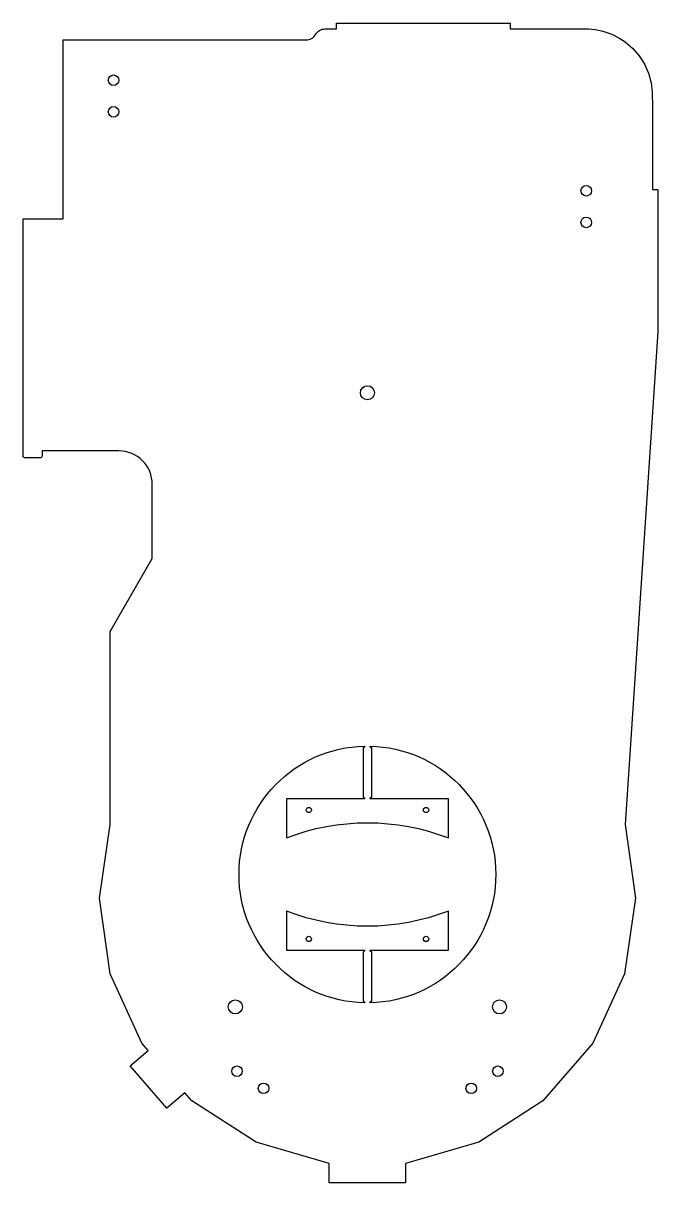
# Model space of a CAD drawing. Header units: millimetres. Extents: x -196 to 165, y -332 to 327.
import ezdxf

# ---------------------------------------------------------------- set-up
doc = ezdxf.new("R2010")
doc.units = ezdxf.units.MM
doc.layers.get('0').update_dxf_attribs({"linetype": 'CONTINUOUS'})

msp = doc.modelspace()

# ---------------------------------------------------------------- linework, layer by layer
for points in [[(-17.53, 327.11), (81.1, 327.11), (81.1, 323.9), (123.88, 323.9, -0.414214), (161.98, 285.8), (161.98, 284.01, -0.008545), (162, 282.6), (162, 232.6), (165.1, 232.6), (165.1, 151.6), (146.5, -128.39), (152.4, -170.4), (146.23, -213.34), (128.21, -252.79), (99.8, -285.58), (63.31, -309.03), (21.69, -321.25), (21.69, -332.2), (-21.69, -332.2), (-21.69, -321.25), (-63.31, -309.03), (-99.8, -285.58), (-103.79, -280.97), (-113.97, -289.79), (-134.79, -265.76), (-124.61, -256.94), (-128.21, -252.79), (-146.23, -213.34), (-152.4, -170.4), (-146.2, -128.48), (-146.2, -18.7), (-122.3, 22.8), (-122.3, 64.9, 0.414214), (-141.3, 83.9), (-185, 83.9), (-185, 81, -0.414214), (-186, 80), (-194.7, 80, -0.414214), (-195.7, 81), (-195.7, 215.9), (-173, 215.9), (-173, 317.6), (-34.92, 317.6, 0.265763), (-29.49, 320.71, -0.264134), (-24.02, 323.86), (-17.53, 323.86)], [(-46.04, -136.11, -0.187631), (46.04, -136.11), (46.04, -113.89), (1.5, -113.89, -0.414214), (2.5, -112.89), (2.5, -84.94, -0.422263), (1.5, -83.92, -0.979654), (1.5, -229.88, -0.422263), (2.5, -228.86), (2.5, -200.91, -0.414214), (1.5, -199.91), (46.04, -199.91), (46.04, -177.69, -0.187631), (-46.04, -177.69), (-46.04, -199.91), (-1.5, -199.91, -0.414214), (-2.5, -200.91), (-2.5, -228.86, -0.422263), (-1.5, -229.88, -0.979654), (-1.5, -83.92, -0.422263), (-2.5, -84.94), (-2.5, -112.89, -0.414214), (-1.5, -113.89), (-46.04, -113.89)]]:
    msp.add_lwpolyline(points, format="xyb", close=True)
for centre, radius in [((-144.3, 294.7), 3), ((-144.3, 276.7), 3), ((124.43, 231.85), 3), ((124.43, 213.85), 3), ((0, 117), 4), ((-33.34, -120.24), 1.5), ((33.34, -120.24), 1.5), ((-33.34, -193.56), 1.5), ((33.34, -193.56), 1.5), ((-75.1, -232.2), 4), ((75.1, -232.2), 4), ((-74.17, -268.76), 3), ((74.17, -268.76), 3), ((-59.03, -278.49), 3), ((59.03, -278.49), 3)]:
    msp.add_circle(centre, radius)

doc.saveas('drawing.dxf')
